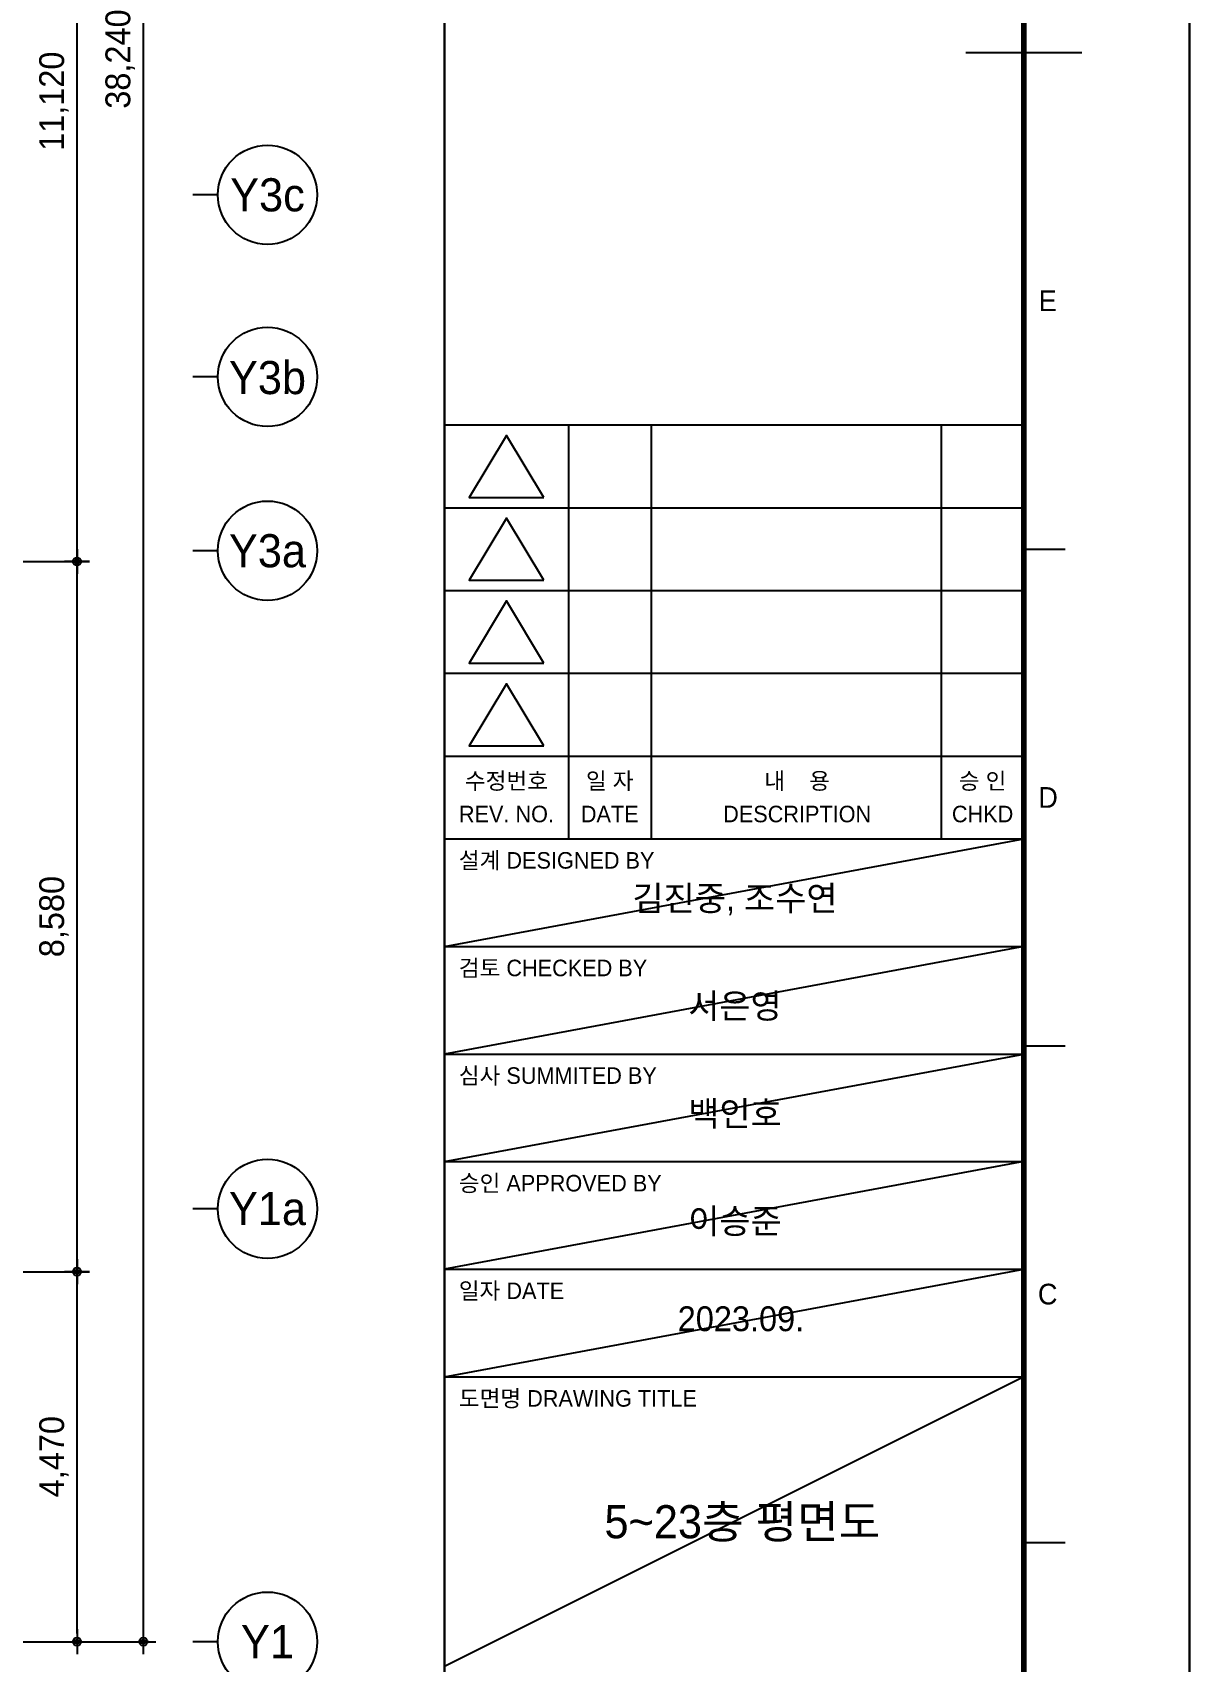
# Model space of a CAD drawing. Header units: millimetres. Extents: x 840000 to 1054178, y 0 to 59400.
# Drawn here: x 910026 to 924000, y 10250 to 29940 of the extents above; entities that cross this region are included whole.
import ezdxf
from ezdxf.enums import TextEntityAlignment as Align
from ezdxf.xclip import XClip

# ---------------------------------------------------------------- set-up
doc = ezdxf.new("R2010")
doc.units = ezdxf.units.MM
doc.header["$LTSCALE"] = 100
doc.header["$XCLIPFRAME"] = 0
doc.layers.get('DEFPOINTS').update_dxf_attribs({"color": 145})
for name, color, linetype in [('AA-BORD-TEXT', 3, 'Continuous'), ('AA-XXXX-DIMS', 7, 'Continuous'), ('DIM', 7, 'Continuous'), ('X - SHEET$0$AA-BORD-FORM', 7, 'Continuous'), ('X - SHEET$0$AA-BORD-TEXT', 3, 'Continuous')]:
    doc.layers.add(name, color=color, linetype=linetype)
doc.layers.add('X - SHEET$0$DEFPOINT', color=165, linetype='Continuous', plot=False)
doc.styles.add('HAUD01', font='Dotum.ttf')
doc.styles.get("Standard").update_dxf_attribs({"font": 'Dotum.ttf'})
doc.styles.add('X - SHEET$0$HAUD01', font='Dotum.ttf')
doc.dimstyles.new('HAUD-100', dxfattribs={"dimscale": 100, "dimtxt": 3, "dimasz": 1, "dimexe": 0, "dimexo": 3, "dimgap": 1, "dimtad": 1, "dimdec": 0, "dimdsep": 46, "dimlunit": 6, "dimtxsty": 'HAUD01', "dimblk": 'DIMDOT', "dimcen": 2.5, "dimdle": 1.5, "dimclrd": 7, "dimclre": 7, "dimclrt": 3, "dimadec": 0, "dimazin": 0, "dimtfac": 1, "dimtdec": 0, "dimtix": 1, "dimtmove": 2, "dimatfit": 3, "dimfxl": 1, "dimtvp": 1, "dimtolj": 1, "dimtzin": 0, "dimarcsym": 0})

# ---------------------------------------------------------------- blocks, each defined once
blk = doc.blocks.new('DIMDOT')
at = {"layer": 'AA-XXXX-DIMS'}
for p, q in [((-1.5, 0), (1.5, 0)), ((0, -1.5), (0, 1.5))]:
    blk.add_line(p, q, dxfattribs=at)
for radius in [0.5, 0.25]:
    blk.add_circle((0, 0), radius, dxfattribs=at)
blk = doc.blocks.new('*D40')
at = {"color": 7, "lineweight": -2, "transparency": 16777216}
for p, q in [((5874, 31431), (7974, 31431)), ((7974, 31331), (7974, -6709)), ((5874, -6809), (7974, -6809))]:
    blk.add_line(p, q, dxfattribs=at)
at = {"layer": 'DEFPOINTS', "color": 0, "transparency": 16777216}
for p in [(5574, 31431), (5574, -6809, 0), (7974, -6809)]:
    blk.add_point(p, dxfattribs=at)
at = {"color": 7, "lineweight": -2, "transparency": 16777216, "xscale": 100, "yscale": 100, "zscale": 100}
for p, rotation in [((7974, 31431), 90), ((7974, -6809), 270)]:
    blk.add_blockref('DIMDOT', p, dxfattribs=dict(at, rotation=rotation))
at = {"color": 3, "transparency": 16777216, "insert": (7695, 12311), "char_height": 300, "attachment_point": 5, "rotation": 90, "style": 'HAUD01'}
blk.add_mtext('\\A1;38,240', dxfattribs=at)
blk = doc.blocks.new('*D42')
at = {"color": 7, "lineweight": -2, "transparency": 16777216}
for p, q in [((5874, 6241), (7174, 6241)), ((7174, -2239), (7174, 6141)), ((5874, -2339), (7174, -2339))]:
    blk.add_line(p, q, dxfattribs=at)
at = {"layer": 'DEFPOINTS', "color": 0, "transparency": 16777216}
for p in [(5574, 6241), (7174, 6241), (5574, -2339)]:
    blk.add_point(p, dxfattribs=at)
at = {"color": 7, "lineweight": -2, "transparency": 16777216, "xscale": 100, "yscale": 100, "zscale": 100}
for p, rotation in [((7174, 6241), 90), ((7174, -2339), 270)]:
    blk.add_blockref('DIMDOT', p, dxfattribs=dict(at, rotation=rotation))
at = {"color": 3, "transparency": 16777216, "insert": (6895, 1951), "char_height": 300, "attachment_point": 5, "rotation": 90, "style": 'HAUD01'}
blk.add_mtext('\\A1;8,580', dxfattribs=at)
blk = doc.blocks.new('*D43')
at = {"color": 7, "lineweight": -2, "transparency": 16777216}
for p, q in [((5874, -2339), (7174, -2339)), ((7174, -6709), (7174, -2439)), ((5874, -6809), (7174, -6809))]:
    blk.add_line(p, q, dxfattribs=at)
at = {"layer": 'DEFPOINTS', "color": 0, "transparency": 16777216}
for p in [(5574, -2339), (7174, -2339), (5574, -6809, 0)]:
    blk.add_point(p, dxfattribs=at)
at = {"color": 7, "lineweight": -2, "transparency": 16777216, "xscale": 100, "yscale": 100, "zscale": 100}
for p, rotation in [((7174, -2339), 90), ((7174, -6809), 270)]:
    blk.add_blockref('DIMDOT', p, dxfattribs=dict(at, rotation=rotation))
at = {"color": 3, "transparency": 16777216, "insert": (6895, -4574), "char_height": 300, "attachment_point": 5, "rotation": 90, "style": 'HAUD01'}
blk.add_mtext('\\A1;4,470', dxfattribs=at)
blk = doc.blocks.new('*D45')
at = {"color": 7, "lineweight": -2, "transparency": 16777216}
for p, q in [((5874, 17361), (7174, 17361)), ((7174, 6341), (7174, 17261)), ((5874, 6241), (7174, 6241))]:
    blk.add_line(p, q, dxfattribs=at)
at = {"layer": 'DEFPOINTS', "color": 0, "transparency": 16777216}
for p in [(5574, 17361), (7174, 17361), (5574, 6241, 0)]:
    blk.add_point(p, dxfattribs=at)
at = {"color": 7, "lineweight": -2, "transparency": 16777216, "xscale": 100, "yscale": 100, "zscale": 100}
for p, rotation in [((7174, 17361), 90), ((7174, 6241), 270)]:
    blk.add_blockref('DIMDOT', p, dxfattribs=dict(at, rotation=rotation))
at = {"color": 3, "transparency": 16777216, "insert": (6895, 11801), "char_height": 300, "attachment_point": 5, "rotation": 90, "style": 'HAUD01'}
blk.add_mtext('\\A1;11,120', dxfattribs=at)
blk = doc.blocks.new('X - SHEET$0$HAUDsheetV')
at = {"layer": 'X - SHEET$0$AA-BORD-FORM', "color": 2}
for p, q in [((751, 577), (751, 17)), ((814, 297), (828, 297)), ((821, 237), (826, 237)), ((821, 177), (826, 177)), ((821, 117), (826, 117))]:
    blk.add_line(p, q, dxfattribs=at)
at = {"layer": 'X - SHEET$0$AA-BORD-FORM', "color": 3}
for p, q in [((751, 252), (821, 252)), ((766, 252), (766, 242)), ((776, 252), (776, 242)), ((811, 252), (811, 242)), ((751, 242), (821, 242)), ((766, 242), (766, 232)), ((776, 242), (776, 232)), ((811, 242), (811, 232)), ((751, 232), (821, 232)), ((766, 232), (766, 222)), ((776, 232), (776, 222)), ((811, 232), (811, 222)), ((751, 222), (821, 222)), ((766, 222), (766, 212)), ((776, 222), (776, 212)), ((811, 222), (811, 212)), ((751, 212), (821, 212)), ((766, 212), (766, 202)), ((776, 212), (776, 202)), ((811, 212), (811, 202)), ((751, 202), (821, 202)), ((751, 189), (821, 189)), ((751, 176), (821, 176)), ((751, 163), (821, 163)), ((751, 150), (821, 150)), ((751, 137), (821, 137))]:
    blk.add_line(p, q, dxfattribs=at)
at = {"layer": 'X - SHEET$0$AA-BORD-FORM', "color": 1}
blk.add_lwpolyline([(1, 0), (841, 0), (841, 594), (1, 594)], close=True, dxfattribs=at)
at = {"layer": 'X - SHEET$0$AA-BORD-FORM', "color": 2, "const_width": 0.682}
blk.add_lwpolyline([(21, 17), (21, 577), (821, 577), (821, 17)], close=True, dxfattribs=at)
at = {"layer": 'X - SHEET$0$AA-BORD-FORM', "color": 7}
for points in [[(763, 243.24), (758.5, 250.74), (754, 243.24)], [(763, 233.24), (758.5, 240.74), (754, 233.24)], [(763, 223.24), (758.5, 230.74), (754, 223.24)], [(763, 213.24), (758.5, 220.74), (754, 213.24)]]:
    blk.add_lwpolyline(points, close=True, dxfattribs=at)
at = {"layer": 'X - SHEET$0$AA-BORD-TEXT', "color": 7, "style": 'X - SHEET$0$HAUD01'}
for s, p in [('E', (823.89, 267)), ('D', (823.93, 207)), ('C', (823.88, 147))]:
    blk.add_text(s, height=2.5, dxfattribs=at).set_placement(p, align=Align.MIDDLE_CENTER)
at = {"layer": 'X - SHEET$0$AA-BORD-TEXT', "color": 3, "style": 'X - SHEET$0$HAUD01'}
for s, p in [('수정번호', (758.5, 209)), ('일 자', (770.98, 209)), ('내    용', (793.62, 209)), ('승 인', (816.02, 209)), ('REV. NO.', (758.5, 205)), ('DATE', (770.98, 205)), ('DESCRIPTION', (793.62, 205)), ('CHKD', (816.02, 205))]:
    blk.add_text(s, height=2, rotation=360, dxfattribs=at).set_placement(p, align=Align.MIDDLE_CENTER)
for s, p in [('설계 DESIGNED BY', (752.75, 198.4)), ('검토 CHECKED BY', (752.75, 185.4)), ('심사 SUMMITED BY', (752.75, 172.4)), ('승인 APPROVED BY', (752.75, 159.4)), ('일자 DATE', (752.75, 146.4)), ('도면명 DRAWING TITLE', (752.75, 133.4))]:
    blk.add_text(s, height=2, rotation=360, dxfattribs=at).set_placement(p)
for tag, p in [('PJCode', (786, 567.94)), ('작성자', (786.11, 194.82)), ('검토자', (786.11, 181.82)), ('최종검토자', (786.11, 168.82)), ('승인자', (786.11, 155.82)), ('일자', (786.83, 144.02)), ('개정번호', (812, 65.92))]:
    blk.add_attdef(tag, text='', height=3, dxfattribs=at).set_placement(p, align=Align.MIDDLE_CENTER)
at = {"layer": 'X - SHEET$0$AA-BORD-TEXT', "color": 3, "lineweight": 30, "flags": 104}
blk.add_attdef('PJTitle', text='', height=4, dxfattribs=at).set_placement((787.25, 536.62), align=Align.MIDDLE_CENTER)
blk = doc.blocks.new('X - SHEET')
at = {"layer": 'X - SHEET$0$DEFPOINT'}
for p, q in [((75000, 18900), (82000, 20200)), ((82000, 18900), (75000, 17600)), ((75000, 16300), (82000, 17600)), ((82000, 16300), (75000, 15000)), ((75000, 13700), (82000, 15000)), ((82000, 13700), (75000, 10200))]:
    blk.add_line(p, q, dxfattribs=at)
ref = blk.add_blockref('X - SHEET$0$HAUDsheetV', (-100, 0), dxfattribs=dict(xscale=100, yscale=100, zscale=100))
ref.add_attrib('작성자', '김진중, 조수연', dxfattribs={"layer": 'X - SHEET$0$AA-BORD-TEXT', "color": 3, "height": 300, "style": 'X - SHEET$0$HAUD01'}).set_placement((78511, 19482), align=Align.MIDDLE_CENTER)
ref.add_attrib('검토자', '서은영', dxfattribs={"layer": 'X - SHEET$0$AA-BORD-TEXT', "color": 3, "height": 300, "style": 'X - SHEET$0$HAUD01'}).set_placement((78511, 18182), align=Align.MIDDLE_CENTER)
ref.add_attrib('최종검토자', '백인호', dxfattribs={"layer": 'X - SHEET$0$AA-BORD-TEXT', "color": 3, "height": 300, "style": 'X - SHEET$0$HAUD01'}).set_placement((78511, 16882), align=Align.MIDDLE_CENTER)
ref.add_attrib('승인자', '이승준', dxfattribs={"layer": 'X - SHEET$0$AA-BORD-TEXT', "color": 3, "height": 300, "style": 'X - SHEET$0$HAUD01'}).set_placement((78511, 15582), align=Align.MIDDLE_CENTER)
ref.add_attrib('일자', '2023.09.', dxfattribs={"layer": 'X - SHEET$0$AA-BORD-TEXT', "color": 3, "height": 300, "style": 'X - SHEET$0$HAUD01'}).set_placement((78583, 14402), align=Align.MIDDLE_CENTER)
blk = doc.blocks.new('X - 평면도$0$A$C9949ff83')
at = {"layer": 'DEFPOINTS'}
for points in [[(0, 59400), (84000, 59400), (84000, 0), (0, 0)], [(2000, 1700), (75000, 1700), (75000, 57700), (2000, 57700)]]:
    blk.add_lwpolyline(points, close=True, dxfattribs=at)
blk = doc.blocks.new('X - 평면도', base_point=(-475.4, -286.7))
blk.add_blockref('X - 평면도$0$A$C9949ff83', (1279249.9, 15892.4))
blk = doc.blocks.new('고층부 치수')
at = {"layer": 'DIM'}
for p, q in [((8874.4, 10670.9), (8574.4, 10670.9)), ((8874.4, 8470.9), (8574.4, 8470.9)), ((8874.4, 6370.9), (8574.4, 6370.9)), ((8874.4, -1579.1), (8574.4, -1579.1)), ((8874.4, -6809.1), (8574.4, -6809.1))]:
    blk.add_line(p, q, dxfattribs=at)
for centre in [(9474.4, 10670.9), (9474.4, 8470.9), (9474.4, 6370.9), (9474.4, -1579.1), (9474.4, -6809.1)]:
    blk.add_circle(centre, 600, dxfattribs=at)
at = {"layer": 'DIM', "style": 'HAUD01'}
for s, p in [('Y3c', (9474.4, 10670.9)), ('Y3b', (9474.4, 8470.9)), ('Y3a', (9474.4, 6370.9)), ('Y1a', (9474.4, -1579.1)), ('Y1', (9474.4, -6809.1))]:
    blk.add_text(s, height=400, dxfattribs=at).set_placement(p, align=Align.MIDDLE)
for base, p1, p2, angle, picture, middle in [((7974.4, -6809.1, 0), (5574.4, 31430.9, 0), (5574.4, -6809.1), 90, '*D40', (7695.3, 12310.9, 0)), ((7174.4, 17360.9, 0), (5574.4, 6240.9, 0), (5574.4, 17360.9, 0), 270, '*D45', (6895.3, 11800.9, 0)), ((7174.4, 6240.9, 0), (5574.4, -2339.1, 0), (5574.4, 6240.9, 0), 270, '*D42', (6895.3, 1950.9, 0)), ((7174.4, -2339.1, 0), (5574.4, -6809.1), (5574.4, -2339.1, 0), 270, '*D43', (6895.3, -4574.1, 0))]:
    dim = blk.add_linear_dim(base=base, p1=p1, p2=p2, angle=angle, dimstyle='HAUD-100')
    dim.commit()
    dim.dimension.update_dxf_attribs({"geometry": picture, "text_midpoint": middle})

msp = doc.modelspace()

# ---------------------------------------------------------------- block references
ref = msp.add_blockref('X - 평면도', (-439725.3, -16179.1))
XClip(ref).set_block_clipping_path([(1279249.9173513227, 15892.4151621314), (1363249.9173513227, 75292.4151621313)])

# ---------------------------------------------------------------- next in the draw order: block references
for name, p in [('X - SHEET', (840000, 0)), ('고층부 치수', (903389.3, 17309.8))]:
    msp.add_blockref(name, p)

# ---------------------------------------------------------------- next in the draw order: texts
at = {"layer": 'AA-BORD-TEXT', "style": 'HAUD01'}
msp.add_text('5~23층 평면도', height=400, dxfattribs=at).set_placement((918600, 11950), align=Align.MIDDLE_CENTER)

doc.saveas('drawing.dxf')
